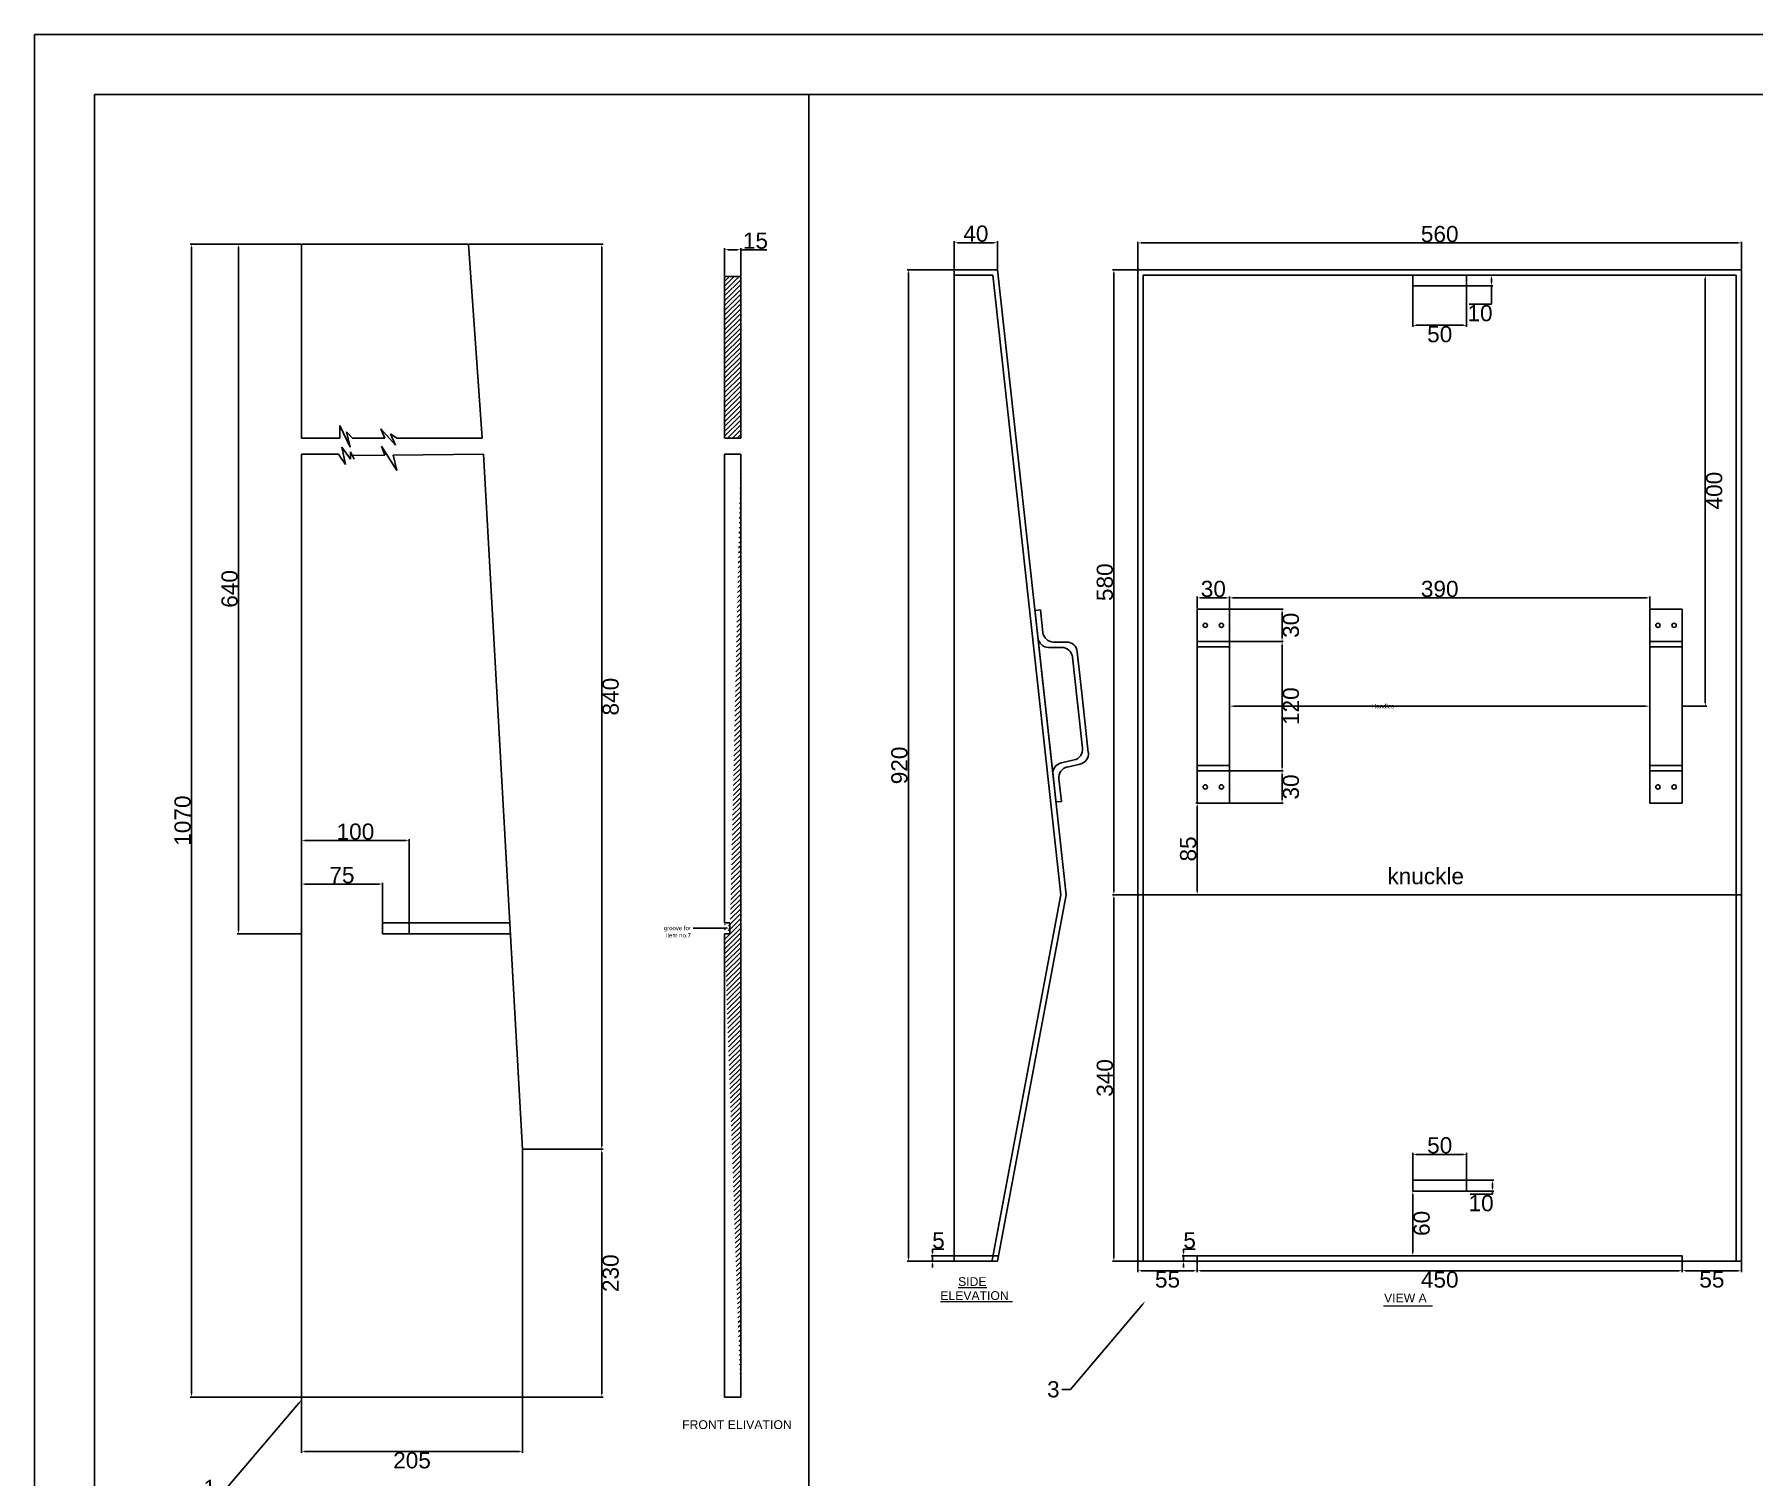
# Model space of a CAD drawing. Header units: millimetres. Extents: x -3009 to 55097, y -2803 to 5841.
# Drawn here: x 33757 to 35352, y -1024 to 314 of the extents above; entities that cross this region are included whole.
import ezdxf
from ezdxf import colors
from ezdxf.entities.mleader import LeaderData, LeaderLine
from ezdxf.math import Vec2, Vec3

# ---------------------------------------------------------------- set-up
doc = ezdxf.new("R2010")
doc.units = ezdxf.units.MM
for name, color, linetype in [('DIM', 10, 'Continuous'), ('HATCH 252', 7, 'Continuous'), ('PDF2_Geometry', 7, 'Continuous'), ('PDF2_Text', 7, 'Continuous'), ('SC', 5, 'Continuous')]:
    doc.layers.add(name, color=color, linetype=linetype)
doc.layers.add('PDF_PDF_PDF_NAME PLATE', color=230, linetype='Continuous', true_color=0xff007f)
doc.styles.add('PDF F1', font='arial.ttf')
doc.styles.get("Standard").update_dxf_attribs({"font": 'arial.ttf', "height": 15})
doc.dimstyles.new('DIM', dxfattribs={"dimtxt": 15, "dimasz": 3, "dimexe": 1.25, "dimexo": 0.625, "dimtad": 2, "dimtoh": 1, "dimdec": 0, "dimtxsty": 'Standard', "dimcen": 2.5, "dimclrd": 1, "dimclre": 4, "dimclrt": 1, "dimadec": 0, "dimazin": 0, "dimtfac": 1, "dimtdec": 0, "dimtmove": 0, "dimatfit": 3, "dimfxl": 1, "dimtfillclr": 4, "dimarcsym": 0})

# ---------------------------------------------------------------- blocks, each defined once
blk = doc.blocks.new('*D414')
at = {"layer": 'Defpoints', "color": 0, "transparency": 16777216}
for p in [(34005, 119.4), (33946.6, -520.6), (34005, -520.6)]:
    blk.add_point(p, dxfattribs=at)
at = {"layer": 'DIM', "color": 4, "lineweight": -2, "transparency": 16777216}
for p, q in [((34004.3, 119.4), (33945.4, 119.4)), ((34004.3, -520.6), (33945.4, -520.6))]:
    blk.add_line(p, q, dxfattribs=at)
at = {"layer": 'DIM', "color": 1, "lineweight": -2, "transparency": 16777216}
blk.add_line((33946.6, 116.4), (33946.6, -517.6), dxfattribs=at)
at = {"layer": 'DIM', "color": 1, "transparency": 16777216}
for points in [[(33946.1, 116.4), (33947.1, 116.4), (33946.6, 119.4)], [(33946.1, -517.6), (33947.1, -517.6), (33946.6, -520.6)]]:
    blk.add_solid(points, dxfattribs=at)
at = {"layer": 'DIM', "color": 1, "transparency": 16777216, "insert": (33938.3, -200.6), "char_height": 15, "attachment_point": 5, "rotation": 90}
blk.add_mtext('640', dxfattribs=at)
blk = doc.blocks.new('*D415')
at = {"layer": 'Defpoints', "color": 0, "transparency": 16777216}
for p in [(34160, 119.4), (34283.5, 119.4), (34210, -720.6)]:
    blk.add_point(p, dxfattribs=at)
at = {"layer": 'DIM', "color": 4, "lineweight": -2, "transparency": 16777216}
for p, q in [((34160.6, 119.4), (34284.7, 119.4)), ((34210.6, -720.6), (34284.7, -720.6))]:
    blk.add_line(p, q, dxfattribs=at)
at = {"layer": 'DIM', "color": 1, "lineweight": -2, "transparency": 16777216}
blk.add_line((34283.5, -717.6), (34283.5, 116.4), dxfattribs=at)
at = {"layer": 'DIM', "color": 1, "transparency": 16777216}
for points in [[(34283, 116.4), (34284, 116.4), (34283.5, 119.4)], [(34283, -717.6), (34284, -717.6), (34283.5, -720.6)]]:
    blk.add_solid(points, dxfattribs=at)
at = {"layer": 'DIM', "color": 1, "transparency": 16777216, "insert": (34291.8, -300.6), "char_height": 15, "attachment_point": 5, "rotation": 90}
blk.add_mtext('840', dxfattribs=at)
blk = doc.blocks.new('*D416')
at = {"layer": 'Defpoints', "color": 0, "transparency": 16777216}
for p in [(34210, -720.6), (34210, -950.6), (34283.5, -950.6)]:
    blk.add_point(p, dxfattribs=at)
at = {"layer": 'DIM', "color": 4, "lineweight": -2, "transparency": 16777216}
for p, q in [((34210.6, -720.6), (34284.7, -720.6)), ((34210.6, -950.6), (34284.7, -950.6))]:
    blk.add_line(p, q, dxfattribs=at)
at = {"layer": 'DIM', "color": 1, "lineweight": -2, "transparency": 16777216}
blk.add_line((34283.5, -723.6), (34283.5, -947.6), dxfattribs=at)
at = {"layer": 'DIM', "color": 1, "transparency": 16777216}
for points in [[(34283, -723.6), (34284, -723.6), (34283.5, -720.6)], [(34283, -947.6), (34284, -947.6), (34283.5, -950.6)]]:
    blk.add_solid(points, dxfattribs=at)
at = {"layer": 'DIM', "color": 1, "transparency": 16777216, "insert": (34291.8, -835.6), "char_height": 15, "attachment_point": 5, "rotation": 90}
blk.add_mtext('230', dxfattribs=at)
blk = doc.blocks.new('*D417')
at = {"layer": 'Defpoints', "color": 0, "transparency": 16777216}
for p in [(34005, -950.6), (34210, -950.6), (34210, -1001)]:
    blk.add_point(p, dxfattribs=at)
at = {"layer": 'DIM', "color": 4, "lineweight": -2, "transparency": 16777216}
for p, q in [((34005, -951.3), (34005, -1002.3)), ((34210, -951.3), (34210, -1002.3))]:
    blk.add_line(p, q, dxfattribs=at)
at = {"layer": 'DIM', "color": 1, "lineweight": -2, "transparency": 16777216}
blk.add_line((34008, -1001), (34207, -1001), dxfattribs=at)
at = {"layer": 'DIM', "color": 1, "transparency": 16777216}
for points in [[(34008, -1000.5), (34008, -1001.5), (34005, -1001)], [(34207, -1000.5), (34207, -1001.5), (34210, -1001)]]:
    blk.add_solid(points, dxfattribs=at)
at = {"layer": 'DIM', "color": 1, "transparency": 16777216, "insert": (34107.5, -1009.3), "char_height": 15, "attachment_point": 5}
blk.add_mtext('205', dxfattribs=at)
blk = doc.blocks.new('*D418')
at = {"layer": 'Defpoints', "color": 0, "transparency": 16777216}
for p in [(34005, -474.5), (34005, -510.6), (34080, -510.6)]:
    blk.add_point(p, dxfattribs=at)
at = {"layer": 'DIM', "color": 4, "lineweight": -2, "transparency": 16777216}
for p, q in [((34005, -510), (34005, -473.3)), ((34080, -510), (34080, -473.3))]:
    blk.add_line(p, q, dxfattribs=at)
at = {"layer": 'DIM', "color": 1, "lineweight": -2, "transparency": 16777216}
blk.add_line((34077, -474.5), (34008, -474.5), dxfattribs=at)
at = {"layer": 'DIM', "color": 1, "transparency": 16777216}
for points in [[(34008, -474), (34008, -475), (34005, -474.5)], [(34077, -474), (34077, -475), (34080, -474.5)]]:
    blk.add_solid(points, dxfattribs=at)
at = {"layer": 'DIM', "color": 1, "transparency": 16777216, "insert": (34042.5, -466.3), "char_height": 15, "attachment_point": 5}
blk.add_mtext('75', dxfattribs=at)
blk = doc.blocks.new('*D419')
at = {"layer": 'Defpoints', "color": 0, "transparency": 16777216}
for p in [(34005, -434.2), (34005, -510.6), (34105, -510.6)]:
    blk.add_point(p, dxfattribs=at)
at = {"layer": 'DIM', "color": 4, "lineweight": -2, "transparency": 16777216}
for p, q in [((34005, -510), (34005, -432.9)), ((34105, -510), (34105, -432.9))]:
    blk.add_line(p, q, dxfattribs=at)
at = {"layer": 'DIM', "color": 1, "lineweight": -2, "transparency": 16777216}
blk.add_line((34102, -434.2), (34008, -434.2), dxfattribs=at)
at = {"layer": 'DIM', "color": 1, "transparency": 16777216}
for points in [[(34008, -433.7), (34008, -434.7), (34005, -434.2)], [(34102, -433.7), (34102, -434.7), (34105, -434.2)]]:
    blk.add_solid(points, dxfattribs=at)
at = {"layer": 'DIM', "color": 1, "transparency": 16777216, "insert": (34055, -425.9), "char_height": 15, "attachment_point": 5}
blk.add_mtext('100', dxfattribs=at)
blk = doc.blocks.new('*D420')
at = {"layer": 'Defpoints', "color": 0, "transparency": 16777216}
for p in [(34412.4, 114.2), (34397.4, 89.4), (34412.4, 89.4)]:
    blk.add_point(p, dxfattribs=at)
at = {"layer": 'DIM', "color": 4, "lineweight": -2, "transparency": 16777216}
for p, q in [((34397.4, 90), (34397.4, 115.5)), ((34412.4, 90), (34412.4, 115.5))]:
    blk.add_line(p, q, dxfattribs=at)
at = {"layer": 'DIM', "color": 1, "lineweight": -2, "transparency": 16777216}
for p, q in [((34400.4, 114.2), (34409.4, 114.2)), ((34412.4, 114.2), (34436.8, 114.2))]:
    blk.add_line(p, q, dxfattribs=at)
at = {"layer": 'DIM', "color": 1, "transparency": 16777216}
for points in [[(34400.4, 114.7), (34400.4, 113.7), (34397.4, 114.2)], [(34409.4, 114.7), (34409.4, 113.7), (34412.4, 114.2)]]:
    blk.add_solid(points, dxfattribs=at)
at = {"layer": 'DIM', "color": 1, "transparency": 16777216, "insert": (34426.1, 122.5), "char_height": 15, "attachment_point": 5}
blk.add_mtext('15', dxfattribs=at)
blk = doc.blocks.new('*D404')
at = {"layer": 'Defpoints', "color": 0, "transparency": 16777216}
for p in [(34835.9, -219.4), (34865.9, -208.9), (34865.9, -219.4)]:
    blk.add_point(p, dxfattribs=at)
at = {"layer": 'DIM', "color": 4, "lineweight": -2, "transparency": 16777216}
for p, q in [((34835.9, -218.8), (34835.9, -207.7)), ((34865.9, -218.8), (34865.9, -207.7))]:
    blk.add_line(p, q, dxfattribs=at)
at = {"layer": 'DIM', "color": 1, "lineweight": -2, "transparency": 16777216}
blk.add_line((34838.9, -208.9), (34862.9, -208.9), dxfattribs=at)
at = {"layer": 'DIM', "color": 1, "transparency": 16777216}
for points in [[(34838.9, -208.4), (34838.9, -209.4), (34835.9, -208.9)], [(34862.9, -208.4), (34862.9, -209.4), (34865.9, -208.9)]]:
    blk.add_solid(points, dxfattribs=at)
at = {"layer": 'DIM', "color": 1, "transparency": 16777216, "insert": (34850.9, -200.7), "char_height": 15, "attachment_point": 5}
blk.add_mtext('30', dxfattribs=at)
blk = doc.blocks.new('*D405')
at = {"layer": 'Defpoints', "color": 0, "transparency": 16777216}
for p in [(34865.9, -249.4), (34865.9, -369.4), (34914.6, -369.4)]:
    blk.add_point(p, dxfattribs=at)
at = {"layer": 'DIM', "color": 4, "lineweight": -2, "transparency": 16777216}
for p, q in [((34866.5, -249.4), (34915.8, -249.4)), ((34866.5, -369.4), (34915.8, -369.4))]:
    blk.add_line(p, q, dxfattribs=at)
at = {"layer": 'DIM', "color": 1, "lineweight": -2, "transparency": 16777216}
blk.add_line((34914.6, -252.4), (34914.6, -366.4), dxfattribs=at)
at = {"layer": 'DIM', "color": 1, "transparency": 16777216}
for points in [[(34914.1, -252.4), (34915.1, -252.4), (34914.6, -249.4)], [(34914.1, -366.4), (34915.1, -366.4), (34914.6, -369.4)]]:
    blk.add_solid(points, dxfattribs=at)
at = {"layer": 'DIM', "color": 1, "transparency": 16777216, "insert": (34922.9, -309.4), "char_height": 15, "attachment_point": 5, "rotation": 90}
blk.add_mtext('120', dxfattribs=at)
blk = doc.blocks.new('*D406')
at = {"layer": 'Defpoints', "color": 0, "transparency": 16777216}
for p in [(34865.9, -369.4), (34914.6, -369.4), (34865.9, -399.4)]:
    blk.add_point(p, dxfattribs=at)
at = {"layer": 'DIM', "color": 4, "lineweight": -2, "transparency": 16777216}
for p, q in [((34866.5, -369.4), (34915.8, -369.4)), ((34866.5, -399.4), (34915.8, -399.4))]:
    blk.add_line(p, q, dxfattribs=at)
at = {"layer": 'DIM', "color": 1, "lineweight": -2, "transparency": 16777216}
blk.add_line((34914.6, -396.4), (34914.6, -372.4), dxfattribs=at)
at = {"layer": 'DIM', "color": 1, "transparency": 16777216}
for points in [[(34914.1, -372.4), (34915.1, -372.4), (34914.6, -369.4)], [(34914.1, -396.4), (34915.1, -396.4), (34914.6, -399.4)]]:
    blk.add_solid(points, dxfattribs=at)
at = {"layer": 'DIM', "color": 1, "transparency": 16777216, "insert": (34922.9, -384.4), "char_height": 15, "attachment_point": 5, "rotation": 90}
blk.add_mtext('30', dxfattribs=at)
blk = doc.blocks.new('*D407')
at = {"layer": 'Defpoints', "color": 0, "transparency": 16777216}
for p in [(34865.9, -219.4), (35255.9, -208.9), (35255.9, -219.4)]:
    blk.add_point(p, dxfattribs=at)
at = {"layer": 'DIM', "color": 4, "lineweight": -2, "transparency": 16777216}
for p, q in [((34865.9, -218.8), (34865.9, -207.7)), ((35255.9, -218.8), (35255.9, -207.7))]:
    blk.add_line(p, q, dxfattribs=at)
at = {"layer": 'DIM', "color": 1, "lineweight": -2, "transparency": 16777216}
blk.add_line((34868.9, -208.9), (35252.9, -208.9), dxfattribs=at)
at = {"layer": 'DIM', "color": 1, "transparency": 16777216}
for points in [[(34868.9, -208.4), (34868.9, -209.4), (34865.9, -208.9)], [(35252.9, -208.4), (35252.9, -209.4), (35255.9, -208.9)]]:
    blk.add_solid(points, dxfattribs=at)
at = {"layer": 'DIM', "color": 1, "transparency": 16777216, "insert": (35060.9, -200.7), "char_height": 15, "attachment_point": 5}
blk.add_mtext('390', dxfattribs=at)
blk = doc.blocks.new('*D368')
at = {"layer": 'Defpoints', "color": 0, "transparency": 16777216}
for p in [(34865.9, -219.4), (34865.9, -249.4), (34914.6, -249.4)]:
    blk.add_point(p, dxfattribs=at)
at = {"layer": 'DIM', "color": 4, "lineweight": -2, "transparency": 16777216}
for p, q in [((34866.5, -219.4), (34915.8, -219.4)), ((34866.5, -249.4), (34915.8, -249.4))]:
    blk.add_line(p, q, dxfattribs=at)
at = {"layer": 'DIM', "color": 1, "lineweight": -2, "transparency": 16777216}
blk.add_line((34914.6, -222.4), (34914.6, -246.4), dxfattribs=at)
at = {"layer": 'DIM', "color": 1, "transparency": 16777216}
for points in [[(34914.1, -222.4), (34915.1, -222.4), (34914.6, -219.4)], [(34914.1, -246.4), (34915.1, -246.4), (34914.6, -249.4)]]:
    blk.add_solid(points, dxfattribs=at)
at = {"layer": 'DIM', "color": 1, "transparency": 16777216, "insert": (34922.9, -234.4), "char_height": 15, "attachment_point": 5, "rotation": 90}
blk.add_mtext('30', dxfattribs=at)
blk = doc.blocks.new('*D408')
at = {"layer": 'Defpoints', "color": 0, "transparency": 16777216}
for p in [(35340.9, 120.4), (34780.9, 95.6), (35340.9, 95.6)]:
    blk.add_point(p, dxfattribs=at)
at = {"layer": 'DIM', "color": 4, "lineweight": -2, "transparency": 16777216}
for p, q in [((34780.9, 96.2), (34780.9, 121.6)), ((35340.9, 96.2), (35340.9, 121.6))]:
    blk.add_line(p, q, dxfattribs=at)
at = {"layer": 'DIM', "color": 1, "lineweight": -2, "transparency": 16777216}
blk.add_line((34783.9, 120.4), (35337.9, 120.4), dxfattribs=at)
at = {"layer": 'DIM', "color": 1, "transparency": 16777216}
for points in [[(34783.9, 120.9), (34783.9, 119.9), (34780.9, 120.4)], [(35337.9, 120.9), (35337.9, 119.9), (35340.9, 120.4)]]:
    blk.add_solid(points, dxfattribs=at)
at = {"layer": 'DIM', "color": 1, "transparency": 16777216, "insert": (35060.9, 128.6), "char_height": 15, "attachment_point": 5}
blk.add_mtext('560', dxfattribs=at)
blk = doc.blocks.new('*D409')
at = {"layer": 'Defpoints', "color": 0, "transparency": 16777216}
for p in [(35035.9, 80.6), (35085.9, 80.6), (35085.9, 44)]:
    blk.add_point(p, dxfattribs=at)
at = {"layer": 'DIM', "color": 4, "lineweight": -2, "transparency": 16777216}
for p, q in [((35035.9, 80), (35035.9, 42.7)), ((35085.9, 80), (35085.9, 42.7))]:
    blk.add_line(p, q, dxfattribs=at)
at = {"layer": 'DIM', "color": 1, "lineweight": -2, "transparency": 16777216}
blk.add_line((35038.9, 44), (35082.9, 44), dxfattribs=at)
at = {"layer": 'DIM', "color": 1, "transparency": 16777216}
for points in [[(35038.9, 44.5), (35038.9, 43.5), (35035.9, 44)], [(35082.9, 44.5), (35082.9, 43.5), (35085.9, 44)]]:
    blk.add_solid(points, dxfattribs=at)
at = {"layer": 'DIM', "color": 1, "transparency": 16777216, "insert": (35060.9, 35.7), "char_height": 15, "attachment_point": 5}
blk.add_mtext('50', dxfattribs=at)
blk = doc.blocks.new('*D410')
at = {"layer": 'Defpoints', "color": 0, "transparency": 16777216}
for p in [(35085.9, 90.6), (35085.9, 80.6), (35108.9, 80.6)]:
    blk.add_point(p, dxfattribs=at)
at = {"layer": 'DIM', "color": 4, "lineweight": -2, "transparency": 16777216}
for p, q in [((35086.5, 90.6), (35110.1, 90.6)), ((35086.5, 80.6), (35110.1, 80.6))]:
    blk.add_line(p, q, dxfattribs=at)
at = {"layer": 'DIM', "color": 1, "lineweight": -2, "transparency": 16777216}
for p, q in [((35108.9, 87.6), (35108.9, 83.6)), ((35108.9, 80.6), (35108.9, 63.5)), ((35108.9, 63.5), (35088.2, 63.5))]:
    blk.add_line(p, q, dxfattribs=at)
at = {"layer": 'DIM', "color": 1, "transparency": 16777216}
for points in [[(35108.4, 87.6), (35109.4, 87.6), (35108.9, 90.6)], [(35108.4, 83.6), (35109.4, 83.6), (35108.9, 80.6)]]:
    blk.add_solid(points, dxfattribs=at)
at = {"layer": 'DIM', "color": 1, "transparency": 16777216, "insert": (35098.3, 55.2), "char_height": 15, "attachment_point": 5}
blk.add_mtext('10', dxfattribs=at)
blk = doc.blocks.new('*D411')
at = {"layer": 'Defpoints', "color": 0, "transparency": 16777216}
for p in [(34780.9, -824.4), (34835.9, -824.4), (34835.9, -833.3)]:
    blk.add_point(p, dxfattribs=at)
at = {"layer": 'DIM', "color": 4, "lineweight": -2, "transparency": 16777216}
for p, q in [((34780.9, -825), (34780.9, -834.5)), ((34835.9, -825), (34835.9, -834.5))]:
    blk.add_line(p, q, dxfattribs=at)
at = {"layer": 'DIM', "color": 1, "lineweight": -2, "transparency": 16777216}
blk.add_line((34783.9, -833.3), (34832.9, -833.3), dxfattribs=at)
at = {"layer": 'DIM', "color": 1, "transparency": 16777216}
for points in [[(34783.9, -832.8), (34783.9, -833.8), (34780.9, -833.3)], [(34832.9, -832.8), (34832.9, -833.8), (34835.9, -833.3)]]:
    blk.add_solid(points, dxfattribs=at)
at = {"layer": 'DIM', "color": 1, "transparency": 16777216, "insert": (34808.4, -841.5), "char_height": 15, "attachment_point": 5}
blk.add_mtext('55', dxfattribs=at)
blk = doc.blocks.new('*D412')
at = {"layer": 'Defpoints', "color": 0, "transparency": 16777216}
for p in [(34835.9, -824.4), (35285.9, -824.4), (35285.9, -833.3)]:
    blk.add_point(p, dxfattribs=at)
at = {"layer": 'DIM', "color": 4, "lineweight": -2, "transparency": 16777216}
for p, q in [((34835.9, -825), (34835.9, -834.5)), ((35285.9, -825), (35285.9, -834.5))]:
    blk.add_line(p, q, dxfattribs=at)
at = {"layer": 'DIM', "color": 1, "lineweight": -2, "transparency": 16777216}
blk.add_line((34838.9, -833.3), (35282.9, -833.3), dxfattribs=at)
at = {"layer": 'DIM', "color": 1, "transparency": 16777216}
for points in [[(34838.9, -832.8), (34838.9, -833.8), (34835.9, -833.3)], [(35282.9, -832.8), (35282.9, -833.8), (35285.9, -833.3)]]:
    blk.add_solid(points, dxfattribs=at)
at = {"layer": 'DIM', "color": 1, "transparency": 16777216, "insert": (35060.9, -841.6), "char_height": 15, "attachment_point": 5}
blk.add_mtext('450', dxfattribs=at)
blk = doc.blocks.new('*D413')
at = {"layer": 'Defpoints', "color": 0, "transparency": 16777216}
for p in [(35285.9, -824.4), (35340.9, -824.4), (35340.9, -833.3)]:
    blk.add_point(p, dxfattribs=at)
at = {"layer": 'DIM', "color": 4, "lineweight": -2, "transparency": 16777216}
for p, q in [((35285.9, -825), (35285.9, -834.5)), ((35340.9, -825), (35340.9, -834.5))]:
    blk.add_line(p, q, dxfattribs=at)
at = {"layer": 'DIM', "color": 1, "lineweight": -2, "transparency": 16777216}
blk.add_line((35288.9, -833.3), (35337.9, -833.3), dxfattribs=at)
at = {"layer": 'DIM', "color": 1, "transparency": 16777216}
for points in [[(35288.9, -832.8), (35288.9, -833.8), (35285.9, -833.3)], [(35337.9, -832.8), (35337.9, -833.8), (35340.9, -833.3)]]:
    blk.add_solid(points, dxfattribs=at)
at = {"layer": 'DIM', "color": 1, "transparency": 16777216, "insert": (35313.4, -841.5), "char_height": 15, "attachment_point": 5}
blk.add_mtext('55', dxfattribs=at)
blk = doc.blocks.new('*D434')
at = {"layer": 'Defpoints', "color": 0, "transparency": 16777216}
for p in [(34590.3, -819.4), (34610.6, -819.4), (34610.6, -824.4)]:
    blk.add_point(p, dxfattribs=at)
at = {"layer": 'DIM', "color": 1, "lineweight": -2, "transparency": 16777216}
for p, q in [((34590.3, -816.4), (34590.3, -813.4)), ((34590.3, -813.4), (34600.9, -813.4)), ((34590.3, -824.4), (34590.3, -819.4)), ((34590.3, -827.4), (34590.3, -830.4))]:
    blk.add_line(p, q, dxfattribs=at)
at = {"layer": 'DIM', "color": 4, "lineweight": -2, "transparency": 16777216}
for p, q in [((34610, -819.4), (34589.1, -819.4)), ((34610, -824.4), (34589.1, -824.4))]:
    blk.add_line(p, q, dxfattribs=at)
at = {"layer": 'DIM', "color": 1, "transparency": 16777216}
for points in [[(34589.8, -816.4), (34590.8, -816.4), (34590.3, -819.4)], [(34589.8, -827.4), (34590.8, -827.4), (34590.3, -824.4)]]:
    blk.add_solid(points, dxfattribs=at)
at = {"layer": 'DIM', "color": 1, "transparency": 16777216, "insert": (34595.9, -805.2), "char_height": 15, "attachment_point": 5}
blk.add_mtext('5', dxfattribs=at)
blk = doc.blocks.new('*D435')
at = {"layer": 'Defpoints', "color": 0, "transparency": 16777216}
for p in [(34568, 95.6), (34610.6, 95.6), (34610.6, -824.4)]:
    blk.add_point(p, dxfattribs=at)
at = {"layer": 'DIM', "color": 4, "lineweight": -2, "transparency": 16777216}
for p, q in [((34610, 95.6), (34566.8, 95.6)), ((34610, -824.4), (34566.8, -824.4))]:
    blk.add_line(p, q, dxfattribs=at)
at = {"layer": 'DIM', "color": 1, "lineweight": -2, "transparency": 16777216}
blk.add_line((34568, -821.4), (34568, 92.6), dxfattribs=at)
at = {"layer": 'DIM', "color": 1, "transparency": 16777216}
for points in [[(34567.5, 92.6), (34568.5, 92.6), (34568, 95.6)], [(34567.5, -821.4), (34568.5, -821.4), (34568, -824.4)]]:
    blk.add_solid(points, dxfattribs=at)
at = {"layer": 'DIM', "color": 1, "transparency": 16777216, "insert": (34559.7, -364.4), "char_height": 15, "attachment_point": 5, "rotation": 90}
blk.add_mtext('920', dxfattribs=at)
blk = doc.blocks.new('*D436')
at = {"layer": 'Defpoints', "color": 0, "transparency": 16777216}
for p in [(35085.9, -725.3), (35035.9, -749.4), (35085.9, -749.4)]:
    blk.add_point(p, dxfattribs=at)
at = {"layer": 'DIM', "color": 4, "lineweight": -2, "transparency": 16777216}
for p, q in [((35035.9, -748.8), (35035.9, -724)), ((35085.9, -748.8), (35085.9, -724))]:
    blk.add_line(p, q, dxfattribs=at)
at = {"layer": 'DIM', "color": 1, "lineweight": -2, "transparency": 16777216}
blk.add_line((35038.9, -725.3), (35082.9, -725.3), dxfattribs=at)
at = {"layer": 'DIM', "color": 1, "transparency": 16777216}
for points in [[(35038.9, -724.8), (35038.9, -725.8), (35035.9, -725.3)], [(35082.9, -724.8), (35082.9, -725.8), (35085.9, -725.3)]]:
    blk.add_solid(points, dxfattribs=at)
at = {"layer": 'DIM', "color": 1, "transparency": 16777216, "insert": (35060.9, -717), "char_height": 15, "attachment_point": 5}
blk.add_mtext('50', dxfattribs=at)
blk = doc.blocks.new('*D437')
at = {"layer": 'Defpoints', "color": 0, "transparency": 16777216}
for p in [(35085.9, -749.4), (35085.9, -759.4), (35109.9, -759.4)]:
    blk.add_point(p, dxfattribs=at)
at = {"layer": 'DIM', "color": 4, "lineweight": -2, "transparency": 16777216}
for p, q in [((35086.5, -749.4), (35111.2, -749.4)), ((35086.5, -759.4), (35111.2, -759.4))]:
    blk.add_line(p, q, dxfattribs=at)
at = {"layer": 'DIM', "color": 1, "lineweight": -2, "transparency": 16777216}
for p, q in [((35109.9, -762.4), (35089.3, -762.4)), ((35109.9, -752.4), (35109.9, -756.4)), ((35109.9, -759.4), (35109.9, -762.4))]:
    blk.add_line(p, q, dxfattribs=at)
at = {"layer": 'DIM', "color": 1, "transparency": 16777216}
for points in [[(35109.4, -752.4), (35110.4, -752.4), (35109.9, -749.4)], [(35109.4, -756.4), (35110.4, -756.4), (35109.9, -759.4)]]:
    blk.add_solid(points, dxfattribs=at)
at = {"layer": 'DIM', "color": 1, "transparency": 16777216, "insert": (35099.3, -770.7), "char_height": 15, "attachment_point": 5}
blk.add_mtext('10', dxfattribs=at)
blk = doc.blocks.new('*D438')
at = {"layer": 'Defpoints', "color": 0, "transparency": 16777216}
for p in [(35035.9, -759.4), (35035.9, -819.4), (35035.9, -819.4)]:
    blk.add_point(p, dxfattribs=at)
at = {"layer": 'DIM', "color": 1, "lineweight": -2, "transparency": 16777216}
blk.add_line((35035.9, -762.4), (35035.9, -816.4), dxfattribs=at)
at = {"layer": 'DIM', "color": 4, "lineweight": -2, "transparency": 16777216}
for p, q in [((35036.5, -759.4), (35037.1, -759.4)), ((35036.5, -819.4), (35037.1, -819.4))]:
    blk.add_line(p, q, dxfattribs=at)
at = {"layer": 'DIM', "color": 1, "transparency": 16777216}
for points in [[(35035.4, -762.4), (35036.4, -762.4), (35035.9, -759.4)], [(35035.4, -816.4), (35036.4, -816.4), (35035.9, -819.4)]]:
    blk.add_solid(points, dxfattribs=at)
at = {"layer": 'DIM', "color": 1, "transparency": 16777216, "insert": (35044.2, -789.4), "char_height": 15, "attachment_point": 5, "rotation": 90}
blk.add_mtext('60', dxfattribs=at)
blk = doc.blocks.new('*D439')
at = {"layer": 'Defpoints', "color": 0, "transparency": 16777216}
for p in [(34650.6, 120.7), (34610.6, 95.6), (34650.6, 95.6)]:
    blk.add_point(p, dxfattribs=at)
at = {"layer": 'DIM', "color": 4, "lineweight": -2, "transparency": 16777216}
for p, q in [((34610.6, 96.2), (34610.6, 122)), ((34650.6, 96.2), (34650.6, 122))]:
    blk.add_line(p, q, dxfattribs=at)
at = {"layer": 'DIM', "color": 1, "lineweight": -2, "transparency": 16777216}
blk.add_line((34613.6, 120.7), (34647.6, 120.7), dxfattribs=at)
at = {"layer": 'DIM', "color": 1, "transparency": 16777216}
for points in [[(34613.6, 121.2), (34613.6, 120.2), (34610.6, 120.7)], [(34647.6, 121.2), (34647.6, 120.2), (34650.6, 120.7)]]:
    blk.add_solid(points, dxfattribs=at)
at = {"layer": 'DIM', "color": 1, "transparency": 16777216, "insert": (34630.6, 129), "char_height": 15, "attachment_point": 5}
blk.add_mtext('40', dxfattribs=at)
blk = doc.blocks.new('*D378')
at = {"layer": 'Defpoints', "color": 0, "transparency": 16777216}
for p in [(35307.3, 90.6), (35307.3, 90.6), (35285.9, -309.4)]:
    blk.add_point(p, dxfattribs=at)
at = {"layer": 'DIM', "color": 1, "lineweight": -2, "transparency": 16777216}
blk.add_line((35307.3, -306.4), (35307.3, 87.6), dxfattribs=at)
at = {"layer": 'DIM', "color": 4, "lineweight": -2, "transparency": 16777216}
for p, q in [((35307.9, 90.6), (35308.6, 90.6)), ((35286.5, -309.4), (35308.6, -309.4))]:
    blk.add_line(p, q, dxfattribs=at)
at = {"layer": 'DIM', "color": 1, "transparency": 16777216}
for points in [[(35306.8, 87.6), (35307.8, 87.6), (35307.3, 90.6)], [(35306.8, -306.4), (35307.8, -306.4), (35307.3, -309.4)]]:
    blk.add_solid(points, dxfattribs=at)
at = {"layer": 'DIM', "color": 1, "transparency": 16777216, "insert": (35315.6, -109.4), "char_height": 15, "attachment_point": 5, "rotation": 90}
blk.add_mtext('400', dxfattribs=at)
blk = doc.blocks.new('*D440')
at = {"layer": 'Defpoints', "color": 0, "transparency": 16777216}
for p in [(34758.6, -484.4), (34780.9, -484.4), (34780.9, -824.4)]:
    blk.add_point(p, dxfattribs=at)
at = {"layer": 'DIM', "color": 4, "lineweight": -2, "transparency": 16777216}
for p, q in [((34780.2, -484.4), (34757.3, -484.4)), ((34780.2, -824.4), (34757.3, -824.4))]:
    blk.add_line(p, q, dxfattribs=at)
at = {"layer": 'DIM', "color": 1, "lineweight": -2, "transparency": 16777216}
blk.add_line((34758.6, -821.4), (34758.6, -487.4), dxfattribs=at)
at = {"layer": 'DIM', "color": 1, "transparency": 16777216}
for points in [[(34758.1, -487.4), (34759.1, -487.4), (34758.6, -484.4)], [(34758.1, -821.4), (34759.1, -821.4), (34758.6, -824.4)]]:
    blk.add_solid(points, dxfattribs=at)
at = {"layer": 'DIM', "color": 1, "transparency": 16777216, "insert": (34750.3, -654.4), "char_height": 15, "attachment_point": 5, "rotation": 90}
blk.add_mtext('340', dxfattribs=at)
blk = doc.blocks.new('*D366')
at = {"layer": 'Defpoints', "color": 0, "transparency": 16777216}
for p in [(33903, 119.4), (34005, 119.4), (34005, -950.6)]:
    blk.add_point(p, dxfattribs=at)
at = {"layer": 'DIM', "color": 4, "lineweight": -2, "transparency": 16777216}
for p, q in [((34004.3, 119.4), (33901.8, 119.4)), ((34004.3, -950.6), (33901.8, -950.6))]:
    blk.add_line(p, q, dxfattribs=at)
at = {"layer": 'DIM', "color": 1, "lineweight": -2, "transparency": 16777216}
blk.add_line((33903, -947.6), (33903, 116.4), dxfattribs=at)
at = {"layer": 'DIM', "color": 1, "transparency": 16777216}
for points in [[(33902.5, 116.4), (33903.5, 116.4), (33903, 119.4)], [(33902.5, -947.6), (33903.5, -947.6), (33903, -950.6)]]:
    blk.add_solid(points, dxfattribs=at)
at = {"layer": 'DIM', "color": 1, "transparency": 16777216, "insert": (33894.7, -415.6), "char_height": 15, "attachment_point": 5, "rotation": 90}
blk.add_mtext('1070', dxfattribs=at)
blk = doc.blocks.new('*D395')
at = {"layer": 'Defpoints', "color": 0, "transparency": 16777216}
for p in [(34758.6, 95.6), (34780.9, 95.6), (34780.9, -484.4)]:
    blk.add_point(p, dxfattribs=at)
at = {"layer": 'DIM', "color": 4, "lineweight": -2, "transparency": 16777216}
for p, q in [((34780.2, 95.6), (34757.3, 95.6)), ((34780.2, -484.4), (34757.3, -484.4))]:
    blk.add_line(p, q, dxfattribs=at)
at = {"layer": 'DIM', "color": 1, "lineweight": -2, "transparency": 16777216}
blk.add_line((34758.6, -481.4), (34758.6, 92.6), dxfattribs=at)
at = {"layer": 'DIM', "color": 1, "transparency": 16777216}
for points in [[(34758.1, 92.6), (34759.1, 92.6), (34758.6, 95.6)], [(34758.1, -481.4), (34759.1, -481.4), (34758.6, -484.4)]]:
    blk.add_solid(points, dxfattribs=at)
at = {"layer": 'DIM', "color": 1, "transparency": 16777216, "insert": (34750.3, -194.4), "char_height": 15, "attachment_point": 5, "rotation": 90}
blk.add_mtext('580', dxfattribs=at)
blk = doc.blocks.new('*D396')
at = {"layer": 'Defpoints', "color": 0, "transparency": 16777216}
for p in [(34835.9, -399.4), (34835.9, -484.4), (34835.9, -484.4)]:
    blk.add_point(p, dxfattribs=at)
at = {"layer": 'DIM', "color": 4, "lineweight": -2, "transparency": 16777216}
for p, q in [((34835.2, -399.4), (34834.6, -399.4)), ((34835.2, -484.4), (34834.6, -484.4))]:
    blk.add_line(p, q, dxfattribs=at)
at = {"layer": 'DIM', "color": 1, "lineweight": -2, "transparency": 16777216}
blk.add_line((34835.9, -402.4), (34835.9, -481.4), dxfattribs=at)
at = {"layer": 'DIM', "color": 1, "transparency": 16777216}
for points in [[(34835.4, -402.4), (34836.4, -402.4), (34835.9, -399.4)], [(34835.4, -481.4), (34836.4, -481.4), (34835.9, -484.4)]]:
    blk.add_solid(points, dxfattribs=at)
at = {"layer": 'DIM', "color": 1, "transparency": 16777216, "insert": (34827.6, -441.9), "char_height": 15, "attachment_point": 5, "rotation": 90}
blk.add_mtext('85', dxfattribs=at)
blk = doc.blocks.new('*D401')
at = {"layer": 'Defpoints', "color": 0, "transparency": 16777216}
for p in [(34823.3, -819.4), (34835.9, -819.4), (34835.9, -824.4)]:
    blk.add_point(p, dxfattribs=at)
at = {"layer": 'DIM', "color": 1, "lineweight": -2, "transparency": 16777216}
for p, q in [((34823.3, -816.4), (34823.3, -813.4)), ((34823.3, -813.4), (34833.9, -813.4)), ((34823.3, -824.4), (34823.3, -819.4)), ((34823.3, -827.4), (34823.3, -830.4))]:
    blk.add_line(p, q, dxfattribs=at)
at = {"layer": 'DIM', "color": 4, "lineweight": -2, "transparency": 16777216}
for p, q in [((34835.2, -819.4), (34822, -819.4)), ((34835.2, -824.4), (34822, -824.4))]:
    blk.add_line(p, q, dxfattribs=at)
at = {"layer": 'DIM', "color": 1, "transparency": 16777216}
for points in [[(34822.8, -816.4), (34823.8, -816.4), (34823.3, -819.4)], [(34822.8, -827.4), (34823.8, -827.4), (34823.3, -824.4)]]:
    blk.add_solid(points, dxfattribs=at)
at = {"layer": 'DIM', "color": 1, "transparency": 16777216, "insert": (34828.9, -805.2), "char_height": 15, "attachment_point": 5}
blk.add_mtext('5', dxfattribs=at)

msp = doc.modelspace()

# ---------------------------------------------------------------- hatches: boundary and pattern name
at = {"layer": 'HATCH 252'}
h = msp.add_hatch(dxfattribs=at)
h.set_pattern_fill('ANSI31', color=256)
h.set_pattern_definition([(45, (-14849.7973, 0), (-2.24506403, 2.24506403), [])])
h.paths.add_polyline_path([(34397.4, -60.6), (34397.4, 89.4), (34412.4, 89.4), (34412.4, -60.6)])
edge = h.paths.add_edge_path()
edge.add_line((34397.4, -950.6), (34397.4, -520.6))
edge.add_line((34412.4, -950.6), (34412.4, -75.6))
edge.add_line((34402.4, -520.6), (34397.4, -520.6))
edge.add_line((34402.4, -510.6), (34402.4, -520.6))
edge.add_line((34397.4, -510.6), (34402.4, -510.6))
edge.add_line((34397.4, -510.6), (34397.4, -75.6))

# ---------------------------------------------------------------- linework, layer by layer
at = {"color": 252, "true_color": 0x939598}
msp.add_line((34475.5, -1072.7), (34475.5, 258.3), dxfattribs=at)
for p, q in [((34080, 119.4), (34005, 119.4)), ((34005, 119.4), (34005, -60.6)), ((34080, 119.4), (34160, 119.4)), ((34160, 119.4), (34172.5, -60.6)), ((34397.4, -60.6), (34397.4, 89.4)), ((34397.4, 89.4), (34412.4, 89.4)), ((34412.4, -60.6), (34412.4, 89.4)), ((34610.6, -824.4), (34610.6, 95.6)), ((34610.6, 95.6), (34650.6, 95.6)), ((34610.6, 90.6), (34646.2, 90.6)), ((34709.4, -484.4), (34646.2, 90.6)), ((34714.4, -484.4), (34650.6, 95.6)), ((34780.9, -824.4), (34780.9, 95.6)), ((34780.9, 95.6), (35340.9, 95.6)), ((34785.9, -824.4), (34785.9, 90.6)), ((34785.9, 90.6), (35335.9, 90.6)), ((35335.9, 90.6), (35335.9, -824.4)), ((35340.9, 95.6), (35340.9, -824.4)), ((34005, -60.6), (34040.6, -60.6)), ((34040.6, -60.6), (34040.6, -49)), ((34040.6, -49), (34050, -69.1)), ((34050, -69.1), (34046.8, -54.7)), ((34046.8, -54.7), (34052.2, -60.6)), ((34052.2, -60.6), (34082.2, -60.6)), ((34082.2, -60.6), (34078.7, -52.2)), ((34078.7, -52.2), (34092.1, -67.3)), ((34092.1, -67.3), (34087.4, -56.7)), ((34087.4, -56.7), (34093.3, -60.6)), ((34093.3, -60.6), (34172.5, -60.6)), ((34397.4, -60.6), (34412.4, -60.6)), ((34005, -750.6), (34005, -75.6)), ((34005, -75.6), (34039.2, -75.6)), ((34039.2, -75.6), (34045.8, -85)), ((34045.8, -85), (34042.3, -69.2)), ((34042.3, -69.2), (34050.3, -80.3)), ((34050.3, -80.3), (34050.3, -73.5)), ((34050.3, -73.5), (34053.8, -80.3)), ((34052.1, -76.9), (34082.3, -76.6)), ((34082.3, -76.6), (34079.2, -68.2)), ((34079.2, -68.2), (34093.5, -90.6)), ((34090, -76.5), (34173.7, -75.6)), ((34093.5, -90.6), (34090, -76.5)), ((34173.7, -75.6), (34210, -720.6)), ((34397.4, -510.6), (34397.4, -75.6)), ((34397.4, -75.6), (34412.4, -75.6)), ((34412.4, -950.6), (34412.4, -75.6)), ((34685.3, -219.4), (34705, -399.4)), ((34690.6, -219.9), (34685.4, -220.5)), ((34690.6, -219.9), (34692.7, -240.9)), ((34835.9, -219.4), (34835.9, -399.4)), ((34865.9, -219.4), (34835.9, -219.4)), ((34865.9, -249.4), (34865.9, -219.4)), ((35255.9, -249.4), (35255.9, -219.4)), ((35255.9, -219.4), (35285.9, -219.4)), ((35285.9, -369.4), (35285.9, -219.4)), ((34710.2, -254.9), (34698.1, -254.9)), ((34714.7, -249.9), (34702.7, -249.9)), ((34835.9, -249.4), (34865.9, -249.4)), ((34835.9, -254.4), (34865.9, -254.4)), ((34865.9, -249.4), (34865.9, -369.4)), ((35285.9, -249.4), (35255.9, -249.4)), ((35255.9, -249.4), (35255.9, -369.4)), ((35285.9, -254.4), (35255.9, -254.4)), ((34720.1, -263.9), (34724.8, -306.2)), ((34724.7, -258.9), (34729.8, -305.6)), ((34695.2, -309.4), (34695.2, -309.4)), ((34729.4, -348.4), (34724.8, -306.2)), ((34734.9, -352.3), (34729.8, -305.6)), ((34721.7, -359.3), (34709.9, -362)), ((34727.2, -363.2), (34715.4, -365.9)), ((34865.9, -364.4), (34835.9, -364.4)), ((35255.9, -364.4), (35285.9, -364.4)), ((34710.1, -397.8), (34707.6, -376.8)), ((34865.9, -369.4), (34835.9, -369.4)), ((34865.9, -399.4), (34865.9, -369.4)), ((35255.9, -369.4), (35285.9, -369.4)), ((35255.9, -399.4), (35255.9, -369.4)), ((35285.9, -369.4), (35285.9, -399.4)), ((34710.1, -397.8), (34704.9, -398.3)), ((34835.9, -399.4), (34865.9, -399.4)), ((35285.9, -399.4), (35255.9, -399.4)), ((34709.3, -484.4), (34645.7, -823.5)), ((34714.4, -484.4), (34650.6, -824.4)), ((34709.4, -484.4), (34709.3, -484.4)), ((35340.9, -484.4), (34780.9, -484.4)), ((34080, -520.6), (34080, -510.6)), ((34080, -510.6), (34198.2, -510.6)), ((34080, -520.6), (34198.7, -520.6)), ((34105, -520.6), (34105, -510.6)), ((34397.4, -510.6), (34402.4, -510.6)), ((34397.4, -950.6), (34397.4, -520.6)), ((34402.4, -520.6), (34397.4, -520.6)), ((34402.4, -510.6), (34402.4, -520.6)), ((34210, -720.6), (34210, -950.6)), ((34005, -950.6), (34005, -750.6)), ((34650.6, -819.4), (34610.6, -819.4)), ((34650.6, -824.4), (34610.6, -824.4)), ((35340.9, -824.4), (34780.9, -824.4)), ((35285.9, -819.4), (34835.9, -819.4)), ((35060.9, -819.4), (34835.9, -819.4)), ((34835.9, -819.4), (34835.9, -824.4)), ((35060.9, -819.4), (35285.9, -819.4)), ((35285.9, -819.4), (35285.9, -824.4)), ((34210, -950.6), (34005, -950.6)), ((34397.4, -950.6), (34412.4, -950.6))]:
    msp.add_line(p, q)
for points in [[(35035.9, 90.6), (35085.9, 90.6), (35085.9, 80.6), (35035.9, 80.6)], [(35035.9, -749.4), (35085.9, -749.4), (35085.9, -759.4), (35035.9, -759.4)]]:
    msp.add_lwpolyline(points, close=True)
for centre in [(34843.4, -234.4), (34858.4, -234.4), (35263.4, -234.4), (35278.4, -234.4), (34843.4, -384.4), (34858.4, -384.4), (35263.4, -384.4), (35278.4, -384.4)]:
    msp.add_circle(centre, 2)
for centre, start, end in [((34698.1, -244.9), 185.7106, 270), ((34702.7, -239.9), 185.7106, 270), ((34710.2, -264.9), 5.7106, 90), ((34714.7, -259.9), 5.7106, 90), ((34719.5, -349.6), 282.5448, 6.8342), ((34712.1, -371.7), 102.5448, 186.8342), ((34717.6, -375.6), 102.5448, 186.8342), ((34725, -353.5), 282.5448, 6.8342)]:
    msp.add_arc(centre, 10, start, end)
at = {"layer": 'PDF2_Geometry', "lineweight": 13}
for points in [[(34614.3, -848.8), (34640.8, -848.8)], [(34597.8, -861.8), (34664.6, -861.8)], [(35008.9, -865.9), (35054.3, -865.9)]]:
    msp.add_lwpolyline(points, dxfattribs=at)
at = {"layer": 'PDF_PDF_PDF_NAME PLATE', "lineweight": 25}
for p, q in [((33757.2, 314), (36687, 314)), ((33757.2, 314), (33757.2, -1701.4)), ((33812.9, -1646.3), (33812.9, 258.3)), ((33812.9, 258.3), (36631.7, 258.3))]:
    msp.add_line(p, q, dxfattribs=at)

# ---------------------------------------------------------------- texts
msp.add_text('FRONT ELIVATION', height=8.151).set_placement((34358, -980.2))
at = {"layer": 'PDF2_Text', "char_height": 8.09, "attachment_point": 4, "style": 'PDF F1'}
for s, insert in [('SIDE', (34614.1, -843.4)), ('ELEVATION', (34597.6, -856.4)), ('VIEW A', (35009.3, -858.6))]:
    msp.add_mtext(s, dxfattribs=dict(at, insert=insert))
at = {"layer": 'SC', "insert": (35012.4, -459.6), "char_height": 15, "attachment_point": 1}
msp.add_mtext_dynamic_manual_height_columns('knuckle', width=178.712, gutter_width=75, heights=[0], dxfattribs=at)

# ---------------------------------------------------------------- dimensions: what is measured, and where the dimension line sits
at = {"layer": 'DIM'}
for base, p1, p2, picture, middle in [((34412.4, 114.2), (34397.4, 89.4), (34412.4, 89.4), '*D420', (34426.1, 122.5)), ((34650.6, 120.7), (34610.6, 95.6), (34650.6, 95.6), '*D439', (34630.6, 129)), ((35340.9, 120.4), (34780.9, 95.6), (35340.9, 95.6), '*D408', (35060.9, 128.6)), ((35085.9, 44), (35035.9, 80.6), (35085.9, 80.6), '*D409', (35060.9, 35.7)), ((34865.9, -208.9), (34835.9, -219.4), (34865.9, -219.4), '*D404', (34850.9, -200.7)), ((35255.9, -208.9), (34865.9, -219.4), (35255.9, -219.4), '*D407', (35060.9, -200.7)), ((34005, -434.2), (34105, -510.6), (34005, -510.6), '*D419', (34055, -425.9)), ((34005, -474.5), (34080, -510.6), (34005, -510.6), '*D418', (34042.5, -466.3)), ((35085.9, -725.3), (35035.9, -749.4), (35085.9, -749.4), '*D436', (35060.9, -717)), ((34835.9, -833.3), (34780.9, -824.4), (34835.9, -824.4), '*D411', (34808.4, -841.5)), ((35285.9, -833.3), (34835.9, -824.4), (35285.9, -824.4), '*D412', (35060.9, -841.6)), ((35340.9, -833.3), (35285.9, -824.4), (35340.9, -824.4), '*D413', (35313.4, -841.5)), ((34210, -1001), (34005, -950.6), (34210, -950.6), '*D417', (34107.5, -1009.3))]:
    dim = msp.add_linear_dim(base=base, p1=p1, p2=p2, dimstyle='DIM', dxfattribs=at)
    dim.commit()
    dim.dimension.update_dxf_attribs({"geometry": picture, "text_midpoint": middle})
for base, p1, p2, picture, middle in [((33903, 119.4), (34005, -950.6), (34005, 119.4), '*D366', (33894.7, -415.6)), ((33946.6, -520.6), (34005, 119.4), (34005, -520.6), '*D414', (33938.3, -200.6)), ((34283.5, 119.4), (34210, -720.6), (34160, 119.4), '*D415', (34291.8, -300.6)), ((34568, 95.6), (34610.6, -824.4), (34610.6, 95.6), '*D435', (34559.7, -364.4)), ((34758.6, 95.6), (34780.9, -484.4), (34780.9, 95.6), '*D395', (34750.3, -194.4)), ((35307.3, 90.6), (35285.9, -309.4), (35307.3, 90.6), '*D378', (35315.6, -109.4)), ((34914.6, -249.4), (34865.9, -219.4), (34865.9, -249.4), '*D368', (34922.9, -234.4)), ((34914.6, -369.4), (34865.9, -249.4), (34865.9, -369.4), '*D405', (34922.9, -309.4)), ((34914.6, -369.4), (34865.9, -399.4), (34865.9, -369.4), '*D406', (34922.9, -384.4)), ((34758.6, -484.4), (34780.9, -824.4), (34780.9, -484.4), '*D440', (34750.3, -654.4)), ((34283.5, -950.6), (34210, -720.6), (34210, -950.6), '*D416', (34291.8, -835.6)), ((35109.9, -759.4), (35085.9, -749.4), (35085.9, -759.4), '*D437', (35099.3, -770.7)), ((35035.9, -819.4), (35035.9, -759.4), (35035.9, -819.4), '*D438', (35044.2, -789.4)), ((34590.3, -819.4), (34610.6, -824.4), (34610.6, -819.4), '*D434', (34595.9, -805.2)), ((34823.3, -819.4), (34835.9, -824.4), (34835.9, -819.4), '*D401', (34828.9, -805.2))]:
    dim = msp.add_linear_dim(base=base, p1=p1, p2=p2, angle=90, dimstyle='DIM', dxfattribs=at)
    dim.commit()
    dim.dimension.update_dxf_attribs({"geometry": picture, "text_midpoint": middle})
for base, p1, p2, picture, middle in [((35108.9, 80.6), (35085.9, 90.6), (35085.9, 80.6), '*D410', (35098.3, 63.5)), ((34835.9, -484.4), (34835.9, -399.4), (34835.9, -484.4), '*D396', (34835.9, -441.9))]:
    dim = msp.add_linear_dim(base=base, p1=p1, p2=p2, angle=90, dimstyle='DIM', dxfattribs=at)
    dim.commit()
    dim.dimension.update_dxf_attribs({"geometry": picture, "text_midpoint": middle, "dimtype": 160})

# ---------------------------------------------------------------- leaders
ml = msp.add_multileader_mtext('Standard')
ml.set_content('3', color=256)
ml.set_leader_properties()
ml.build(insert=Vec2(0, 0))
ctx = ml.context
ctx.base_point, ctx.char_height, ctx.plane_origin = Vec3(34696.4, -943.4), 15, Vec3(34787.8, -861.6)
ctx.text_align_type = 2
notes = []
notes.append((ctx, [(0, (1, 1, 0), (34718.3, -943.4), (-1, 0), 8, [(0, [(34787.8, -861.6)], 0, [])])]))
ctx.mtext.insert, ctx.mtext.alignment, ctx.mtext.flow_direction = Vec3(34708.3, -935.8), 3, 5
ml = msp.add_multileader_mtext('Standard')
ml.set_content('1', color=256)
ml.set_leader_properties()
ml.build(insert=Vec2(0, 0))
ctx = ml.context
ctx.base_point, ctx.char_height, ctx.plane_origin = Vec3(33918.1, -1034.8), 15, Vec3(34005.2, -953)
ctx.text_align_type = 2
notes.append((ctx, [(0, (1, 1, 0), (33935.6, -1034.8), (-1, 0), 8, [(0, [(34005.2, -953)], 0, [])])]))
ctx.mtext.insert, ctx.mtext.alignment, ctx.mtext.flow_direction = Vec3(33925.6, -1027.3), 3, 5
at = {"layer": 'SC'}
ml = msp.add_multileader_mtext('Standard', dxfattribs=at)
ml.set_content('Handles', color=256)
ml.set_leader_properties()
ml.build(insert=Vec2(0, 0))
ctx = ml.context
ctx.base_point, ctx.plane_origin = Vec3(34996.1, -309.4), Vec3(34865.9, -309.4)
notes.append((ctx, [(1, (1, 1, 0), (35028, -309.4), (-1, 0), 8, [(0, [(34865.9, -309.4)], 0, []), (1, [(35255.9, -309.4)], 0, [])])]))
ctx.mtext.insert, ctx.mtext.flow_direction = Vec3(34998.1, -307.4), 5
ml = msp.add_multileader_mtext('Standard', dxfattribs=at)
ml.set_content('groove for\\Pitem no.7', color=256)
ml.set_leader_properties()
ml.build(insert=Vec2(0, 0))
ctx = ml.context
ctx.base_point, ctx.plane_origin = Vec3(34339.1, -515.4), Vec3(34402.4, -515.4)
ctx.text_align_type = 2
notes.append((ctx, [(0, (1, 1, 0), (34376.2, -515.4), (-1, 0), 8, [(0, [(34402.4, -515.4)], 0, [])])]))
ctx.mtext.insert, ctx.mtext.alignment, ctx.mtext.flow_direction = Vec3(34366.2, -513.3), 3, 5
for ctx, leaders in notes:
    for number, flags, end, landing, length, lines in leaders:
        leader = LeaderData()
        leader.index, (leader.has_last_leader_line, leader.has_dogleg_vector, leader.attachment_direction) = number, flags
        leader.last_leader_point, leader.dogleg_vector, leader.dogleg_length = Vec3(end), Vec3(landing), length
        for number, points, colour, breaks in lines:
            line = LeaderLine()
            line.index, line.vertices, line.color, line.breaks = number, Vec3.list(points), colors.encode_raw_color(colour), breaks
            leader.lines.append(line)
        ctx.leaders.append(leader)

doc.saveas('drawing.dxf')
